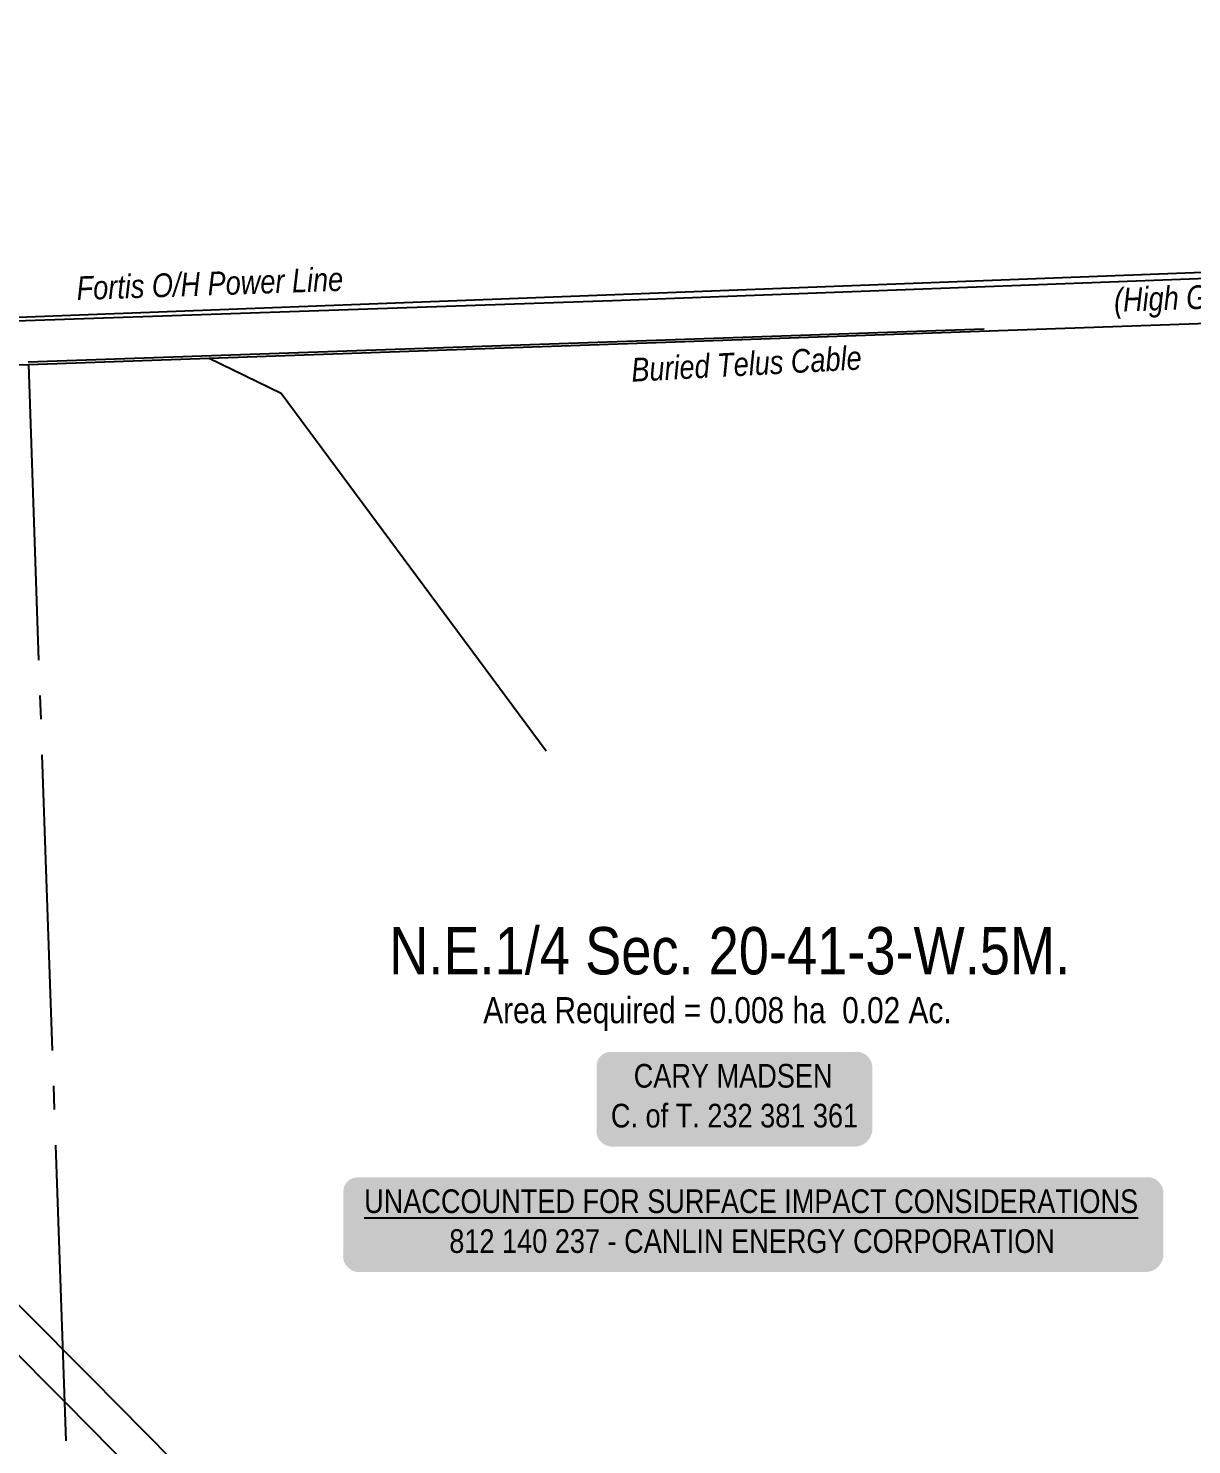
# Model space of a CAD drawing. Extents: x 675519 to 688669, y 5804595 to 5836613.
# Drawn here: x 676447 to 676938, y 5825186 to 5825784 of the extents above; entities that cross this region are included whole.
import ezdxf
from ezdxf.enums import TextEntityAlignment as Align

# ---------------------------------------------------------------- set-up
doc = ezdxf.new("R2010")
doc.units = 0
doc.header["$LTSCALE"] = 5
doc.linetypes.add('foc-QUARTERLINE', pattern=[33, 25, -3, 2, -3])
for name, color, linetype in [('AS-POWER', 104, 'foc-POWER'), ('AS-POWER-T', 104, 'Continuous'), ('AS-TELEPHONE-T', 224, 'Continuous'), ('AS-TELUS', 224, 'foc-TEL'), ('C-SYMBOL', 7, 'Continuous'), ('CG-NOTES', 7, 'Continuous'), ('F-RW', 190, 'Continuous'), ('L-AREAREQUIRED', 7, 'Continuous'), ('L-SEC', 7, 'Continuous'), ('L-SECQ', 8, 'foc-QUARTERLINE')]:
    doc.layers.add(name, color=color, linetype=linetype)
doc.layers.add('T-TEXT', color=48, linetype='Continuous', lineweight=18)
doc.styles.add('100L', font='ARIALN.TTF', dxfattribs={"height": 11})
doc.styles.add('175L', font='ARIALN.TTF', dxfattribs={"height": 20})
doc.styles.add('80', font='ARIALN.TTF', dxfattribs={"height": 10})
doc.styles.add('80CG', font='ARIALN.TTF', dxfattribs={"height": 10})
doc.styles.add('80LS', font='ARIALNI.TTF', dxfattribs={"height": 10})
doc.styles.add('foc-LtypeFont', font='ARIALN.TTF', dxfattribs={"height": 7.35})
doc.linetypes.add('foc-POWER', pattern='A,6,-1,["P",foc-LtypeFont,S=0.2,R=0,X=-0.625,Y=-0.75],-1.24,4', length=12.24)
doc.linetypes.add('foc-TEL', pattern='A,2,-1,["T",foc-LtypeFont,S=0.2,R=0,X=-0.425,Y=-0.75],-1.24,8', length=12.24)

# ---------------------------------------------------------------- blocks, each defined once
blk = doc.blocks.new('*U821')
h = blk.add_hatch(color=59)
edge = h.paths.add_edge_path()
edge.add_line((-51.5, -20), (51.5, -20))
edge.add_arc((51.5, -14), 6, 270, 360)
edge.add_line((57.5, -14), (57.5, 12.5))
edge.add_arc((51.5, 12.5), 6, 0, 90)
edge.add_line((51.5, 18.5), (-51.5, 18.5))
edge.add_arc((-51.5, 12.5), 6, 90, 180)
edge.add_line((-57.5, 12.5), (-57.5, -14))
edge.add_arc((-51.5, -14), 6, 180, 270)
at = {"color": 1, "flags": 128}
blk.add_lwpolyline([(-51.5, -20, 3, 3, 0), (51.5, -20, 3, 3, 0.414214), (57.5, -14, 3, 3, 0), (57.5, 12.5, 3, 0, 0.414214), (51.5, 18.5, 0, 0, 0), (-51.5, 18.5, 0, 0, 0.414214), (-57.5, 12.5, 0, 0, 0), (-57.5, -14, 0, 3, 0.414214)], format="xyseb", close=True, dxfattribs=at)
blk.add_lwpolyline([(-43.35, -4.32, 0, 7.5, 0), (0, 0, 0, 0, 0)], format="xyseb", dxfattribs=at)
at = {"color": 1, "style": '80'}
blk.add_attdef('ENTER_TEXT_001', (-35.99, -5), '', height=10, dxfattribs=at)
blk = doc.blocks.new('*U822')
h = blk.add_hatch(color=255)
edge = h.paths.add_edge_path()
edge.add_line((-166.5, -20), (166.5, -20))
edge.add_arc((166.5, -14), 6, 270, 360)
edge.add_line((172.5, -14), (172.5, 12.5))
edge.add_arc((166.5, 12.5), 6, 0, 90)
edge.add_line((166.5, 18.5), (-166.5, 18.5))
edge.add_arc((-166.5, 12.5), 6, 90, 180)
edge.add_line((-172.5, 12.5), (-172.5, -14))
edge.add_arc((-166.5, -14), 6, 180, 270)
at = {"color": 1, "flags": 128}
blk.add_lwpolyline([(-166.5, -20, 3, 3, 0), (166.5, -20, 3, 3, 0.414214), (172.5, -14, 3, 3, 0), (172.5, 12.5, 3, 0, 0.414214), (166.5, 18.5, 0, 0, 0), (-166.5, 18.5, 0, 0, 0.414214), (-172.5, 12.5, 0, 0, 0), (-172.5, -14, 0, 3, 0.414214)], format="xyseb", close=True, dxfattribs=at)
for points in [[(-72.29, -5.48, 0, 7.5, 0), (0, 0, 0, 0, 0)], [(68.95, -9.12, 0, 7.5, 0), (0, 0, 0, 0, 0)]]:
    blk.add_lwpolyline(points, format="xyseb", dxfattribs=at)
at = {"color": 1, "style": '80'}
blk.add_attdef('ENTER_TEXT_001', (-26.85, -4.92), '', height=10, dxfattribs=at)

msp = doc.modelspace()

# ---------------------------------------------------------------- linework, layer by layer
at = {"layer": 'AS-POWER', "flags": 128}
msp.add_lwpolyline([(675519.384, 5825629.092), (676346.238, 5825657.147), (676693.577, 5825668.978), (677353.561, 5825693.75)], dxfattribs=at)
at = {"layer": 'AS-TELUS', "flags": 128}
for points in [[(676446.814, 5825643.076), (676850.6, 5825656.972)], [(676523.166, 5825644.599), (676553.616, 5825629.818), (676665.579, 5825478.603)]]:
    msp.add_lwpolyline(points, dxfattribs=at)
at = {"layer": 'F-RW', "flags": 128}
msp.add_lwpolyline([(676253.541, 5825444.882), (676292.464, 5825395.943), (676357.469, 5825330.139), (676473.21, 5825213.889), (676541.886, 5825144.296), (676761.233, 5825036.83), (677047.914, 5824897.468), (677137.82, 5824685.057), (677158.013, 5824685.759), (677158.444, 5824670.814), (677128.039, 5824669.683), (677036.134, 5824886.288), (676754.654, 5825023.35), (676532.999, 5825131.947), (676462.557, 5825203.329), (676358.226, 5825308.12), (676281.231, 5825385.973), (676241.803, 5825435.546)], close=True, dxfattribs=at)
at = {"layer": 'L-SEC', "flags": 128}
for points in [[(675639.337, 5825635.187), (676346.216, 5825658.892), (676446.152, 5825662.029), (677254.521, 5825692.797), (677222.529, 5826495.947)], [(675640.012, 5825615.081), (676346.869, 5825638.785), (676446.82, 5825641.923), (677254.498, 5825670.235)]]:
    msp.add_lwpolyline(points, dxfattribs=at)
at = {"layer": 'L-SECQ', "flags": 128}
msp.add_lwpolyline([(676446.82, 5825641.923), (676502.737, 5824036.299)], dxfattribs=at)

# ---------------------------------------------------------------- block references
at = {"layer": 'CG-NOTES'}
ref = msp.add_blockref('*U821', (676744.384, 5825332.956), dxfattribs=at)
ref.add_attrib('ENTER_TEXT_001', 'CARY MADSEN', (676702.59, 5825336.374), dxfattribs={"layer": '0', "color": 1, "height": 10, "style": '80'})
ref.add_attrib('ENTER_TEXT_002', 'C. of T. 232 381 361', (676692.941, 5825319.53), dxfattribs={"layer": '0', "color": 1, "height": 10, "style": '80'})
ref = msp.add_blockref('*U822', (676752.357, 5825279.962), dxfattribs=dict(at, xscale=0.9998290499999937, yscale=0.9998290499999937, zscale=0.9998290499999937))
ref.add_attrib('ENTER_TEXT_001', '%%UUNACCOUNTED FOR SURFACE IMPACT CONSIDERATIONS', (676588.701, 5825283.38), dxfattribs={"layer": '0', "color": 1, "height": 9.99829, "style": '80'})
ref.add_attrib('ENTER_TEXT_002', '812 140 237 - CANLIN ENERGY CORPORATION', (676624.67, 5825266.539), dxfattribs={"layer": '0', "color": 1, "height": 9.99829, "style": '80'})

# ---------------------------------------------------------------- texts
at = {"layer": 'AS-POWER-T', "insert": (676523.498, 5825675.999), "char_height": 10, "attachment_point": 5, "rotation": 2.0076, "style": '80CG'}
msp.add_mtext('\\A1;{\\fArial Narrow|b0|i1|c0|p34;Fortis O/H Power Line}', dxfattribs=at)
at = {"layer": 'AS-TELEPHONE-T', "insert": (676750.185, 5825642.116), "char_height": 10, "attachment_point": 5, "rotation": 3.070388, "style": '80CG'}
msp.add_mtext('\\A1;{\\fArial Narrow|b0|i1|c0|p34;Buried Telus Cable}', dxfattribs=at)
at = {"layer": 'L-AREAREQUIRED', "color": 5, "style": '100L'}
msp.add_text('Area Required = 0.008 ha  0.02 Ac.', height=10.99867, dxfattribs=at).set_placement((676737.952, 5825360.3), align=Align.BOTTOM_CENTER)
at = {"layer": 'T-TEXT', "style": '80LS'}
msp.add_text('(High Grade Gravel)', height=10, rotation=1.995866, dxfattribs=at).set_placement((676957, 5825670.91), align=Align.MIDDLE_CENTER)

# ---------------------------------------------------------------- next in the draw order: texts
at = {"layer": 'C-SYMBOL', "color": 3, "insert": (676743.13, 5825404.207), "char_height": 19.99658, "width": 290.55923, "attachment_point": 2, "style": '175L', "bg_fill": 3, "box_fill_scale": 1.15, "bg_fill_color": 256, "bg_fill_true_color": 256, "bg_fill_transparency": 0}
msp.add_mtext('N.E.1/4 Sec. 20-41-3-W.5M.', dxfattribs=at)

doc.saveas('drawing.dxf')
